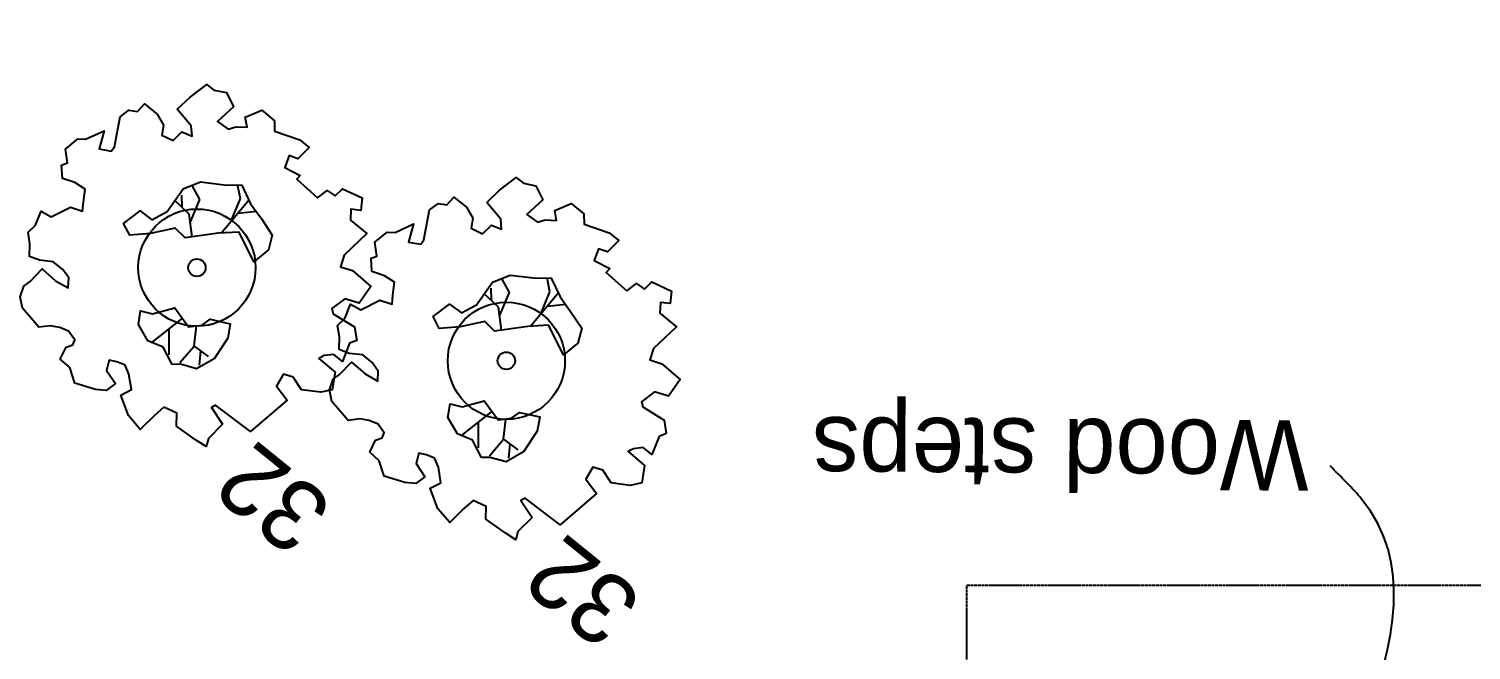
# Model space of a CAD drawing. Header units: inches. Extents: x -625442 to 34963, y -27993 to 66986.
# Drawn here: x 2733.6 to 3127.4, y 13456.8 to 13626.3 of the extents above; entities that cross this region are included whole.
import ezdxf

# ---------------------------------------------------------------- set-up
doc = ezdxf.new("R2010")
doc.units = ezdxf.units.IN
doc.header["$LTSCALE"] = 0.5
doc.header["$MEASUREMENT"] = 0
doc.linetypes.add('HIDDEN2', pattern=[0.1875, 0.125, -0.0625])
for name, color, linetype in [('P-ABOVE', 201, 'HIDDEN2'), ('P-WALL', 90, 'Continuous'), ('TEXT', 7, 'Continuous'), ('Trees-Anno', 43, 'Continuous'), ('TreesMARK', 46, 'Continuous')]:
    doc.layers.add(name, color=color, linetype=linetype)
doc.styles.add('BLDG', font='IC-Romans.shx', dxfattribs={"width": 0.8})
doc.styles.add('TXT', font='IC-Romans.shx')
doc.dimstyles.new('20 SCALE', dxfattribs={"dimtxt": 1.6, "dimasz": 2, "dimexe": 0.18, "dimexo": 0.0625, "dimgap": 0.04, "dimtad": 0, "dimdec": 1, "dimzin": 0, "dimdsep": 46, "dimtxsty": 'BLDG', "dimcen": 0.09, "dimaunit": 1, "dimadec": 4, "dimazin": 0, "dimtfac": 1, "dimtdec": 1, "dimtofl": 0, "dimtmove": 2, "dimatfit": 3, "dimfxl": 1, "dimtolj": 1, "dimtzin": 0, "dimarcsym": 0})

# ---------------------------------------------------------------- blocks, each defined once
blk = doc.blocks.new('TREE11')
at = {"linetype": 'Continuous'}
for p, q in [((-0.0345, 0.2472), (-0.0584, 0.1403)), ((-0.1564, 0.1773), (-0.1793, 0.2113)), ((-0.1324, 0.2402), (-0.1344, 0.1783)), ((-0.0944, 0.2422), (-0.0475, 0.1843)), ((-0.1344, 0.1783), (-0.1843, 0.1763)), ((-0.1344, 0.1783), (-0.1034, 0.1294)), ((0.0654, -0.0594), (0.1134, -0.1044)), ((0.0085, -0.1194), (0.0065, -0.2442)), ((0.0964, -0.0894), (0.1154, -0.1563)), ((0.1134, -0.1044), (0.1703, -0.1084)), ((0.1414, -0.1074), (0.1634, -0.1334)), ((0.1154, -0.1563), (0.1574, -0.1733)), ((0.0065, -0.1943), (-0.0305, -0.2313)), ((0.0085, -0.1673), (0.0275, -0.2303)), ((0.0275, -0.2303), (0.0584, -0.2562))]:
    blk.add_line(p, q, dxfattribs=at)
for points in [[(-0.0404, 0.3569), (-0.0155, 0.3439), (0.0085, 0.3509), (0.0284, 0.3609), (0.0155, 0.3888), (-0.0275, 0.4018), (-0.0195, 0.4337), (0.0065, 0.4507), (0.0634, 0.4737), (0.1023, 0.4487), (0.1383, 0.4467), (0.1472, 0.4098), (0.1363, 0.3928), (0.1413, 0.3779), (0.1702, 0.3699), (0.1962, 0.3779), (0.2201, 0.3908), (0.2431, 0.4148), (0.3129, 0.4018), (0.3389, 0.3808), (0.3499, 0.3509), (0.3439, 0.3289), (0.3399, 0.28), (0.289, 0.282), (0.2481, 0.275), (0.265, 0.2521), (0.293, 0.2441), (0.3279, 0.2441), (0.3609, 0.2651), (0.3898, 0.275), (0.4118, 0.2461), (0.4367, 0.2241), (0.4327, 0.1952), (0.4457, 0.1543), (0.4128, 0.1483), (0.3878, 0.0924), (0.3539, 0.0794), (0.3679, 0.0585), (0.3878, 0.0265), (0.4218, 0.0305), (0.4567, 0.0435), (0.4826, 0.0155), (0.4737, 0.0006), (0.5026, -0.0264), (0.4936, -0.0713), (0.4757, -0.0843), (0.4497, -0.1362), (0.4287, -0.0873), (0.3978, -0.1042), (0.3988, -0.1192), (0.4397, -0.196), (0.4317, -0.226), (0.4108, -0.238), (0.4088, -0.2679), (0.3629, -0.2679), (0.3289, -0.2549), (0.3149, -0.23), (0.28, -0.238), (0.276, -0.2729), (0.2461, -0.2819), (0.266, -0.3028), (0.3269, -0.3148), (0.3199, -0.3647), (0.306, -0.4226), (0.28, -0.4226), (0.2481, -0.4396), (0.2071, -0.4206), (0.2161, -0.3597), (0.1792, -0.3617), (0.1662, -0.3807), (0.1403, -0.3997), (0.1622, -0.4186), (0.1383, -0.4635), (0.0913, -0.4635), (0.0724, -0.4406), (0.0015, -0.4665), (-0.0334, -0.4665), (-0.0284, -0.4216), (-0.0035, -0.4126), (-0.0145, -0.3787), (-0.0634, -0.3887), (-0.0624, -0.3737), (-0.1413, -0.3697), (-0.1492, -0.4036), (-0.1772, -0.4056), (-0.1802, -0.4346), (-0.2401, -0.4496), (-0.26, -0.4196), (-0.2361, -0.4046), (-0.2541, -0.3797), (-0.3149, -0.3797), (-0.303, -0.2909), (-0.3159, -0.2589), (-0.3489, -0.2719), (-0.4178, -0.2699), (-0.4218, -0.212), (-0.3828, -0.196), (-0.3718, -0.1511), (-0.3838, -0.1421), (-0.4547, -0.1511), (-0.4836, -0.1252), (-0.4727, -0.1062), (-0.4896, -0.0533), (-0.4577, -0.0533), (-0.4387, -0.0334), (-0.4317, -0.0174), (-0.4926, -0.0164), (-0.5176, 0.0275), (-0.4966, 0.0535), (-0.4497, 0.0824), (-0.4088, 0.0694), (-0.3818, 0.0804), (-0.3878, 0.1193), (-0.4367, 0.1313), (-0.4118, 0.2661), (-0.287, 0.2701), (-0.282, 0.283), (-0.3369, 0.3), (-0.3309, 0.3569), (-0.3409, 0.3788), (-0.305, 0.3828), (-0.2381, 0.3868), (-0.2161, 0.3579), (-0.1762, 0.3679), (-0.1702, 0.4038), (-0.1642, 0.4587), (-0.1133, 0.4497), (-0.0594, 0.4178), (-0.0734, 0.3868)], [(-0.1183, 0.2581), (-0.0674, 0.2361), (-0.0225, 0.2491), (0.0275, 0.2301), (0.0474, 0.1962), (0.0155, 0.1812), (-0.0225, 0.1283), (-0.0873, 0.1453), (-0.1143, 0.1174), (-0.1213, 0.0904), (-0.1742, 0.0645), (-0.1942, 0.1004), (-0.2011, 0.1703), (-0.1802, 0.2241), (-0.1363, 0.2431)], [(0.0145, -0.1142), (0.0794, -0.0443), (0.1183, -0.0483), (0.1632, 0.0076), (0.2061, 0.0485), (0.2411, 0.0335), (0.2271, -0.0234), (0.1852, -0.0254), (0.1662, -0.0703), (0.1712, -0.1491), (0.1452, -0.196), (0.0883, -0.232), (0.0484, -0.2629), (-0.0045, -0.237), (-0.0534, -0.224), (-0.1083, -0.207), (-0.1263, -0.1671), (-0.1153, -0.1152), (-0.0294, -0.1541)]]:
    blk.add_lwpolyline(points, close=True, dxfattribs=at)
blk.add_circle((0, 0), 0.0248, dxfattribs=at)

msp = doc.modelspace()

# ---------------------------------------------------------------- linework, layer by layer
at = {"layer": 'P-ABOVE'}
msp.add_lwpolyline([(2989.69576, 13338.47291), (2989.69576, 13474.47291), (3450.69576, 13474.47291), (3450.69576, 13078.47291), (3096.69576, 13078.47291), (3096.69576, 13100.97291)], dxfattribs=at)
at = {"layer": 'P-WALL'}
for centre in [(2779.5266, 13561.172), (2864.01525, 13535.75409)]:
    msp.add_circle(centre, 16, dxfattribs=at)

# ---------------------------------------------------------------- block references
at = {"layer": 'TreesMARK', "color": 46, "xscale": 96, "yscale": 96, "zscale": 96, "rotation": 140.9991020578327}
for p in [(2779.5266, 13561.172), (2864.01525, 13535.75409)]:
    msp.add_blockref('TREE11', p, dxfattribs=at)

# ---------------------------------------------------------------- texts
at = {"layer": 'TEXT', "insert": (3083.03348, 13500.26595), "char_height": 19.2, "attachment_point": 1, "rotation": 179.6105149, "style": 'TXT'}
msp.add_mtext('Wood steps', dxfattribs=at)
at = {"layer": 'Trees-Anno', "char_height": 19.2, "attachment_point": 9, "rotation": 140.9991021, "style": 'TXT'}
for insert in [(2795.41189, 13514.74774), (2879.90054, 13489.32983)]:
    msp.add_mtext('32', dxfattribs=dict(at, insert=insert))

# ---------------------------------------------------------------- leaders
at = {"layer": 'TEXT', "path_type": 1}
msp.add_leader([(3070.63236, 13365.21097), (3097.59664, 13497.92927), (3088.96578, 13507.07219)], dimstyle='20 SCALE', dxfattribs=at)

doc.saveas('drawing.dxf')
